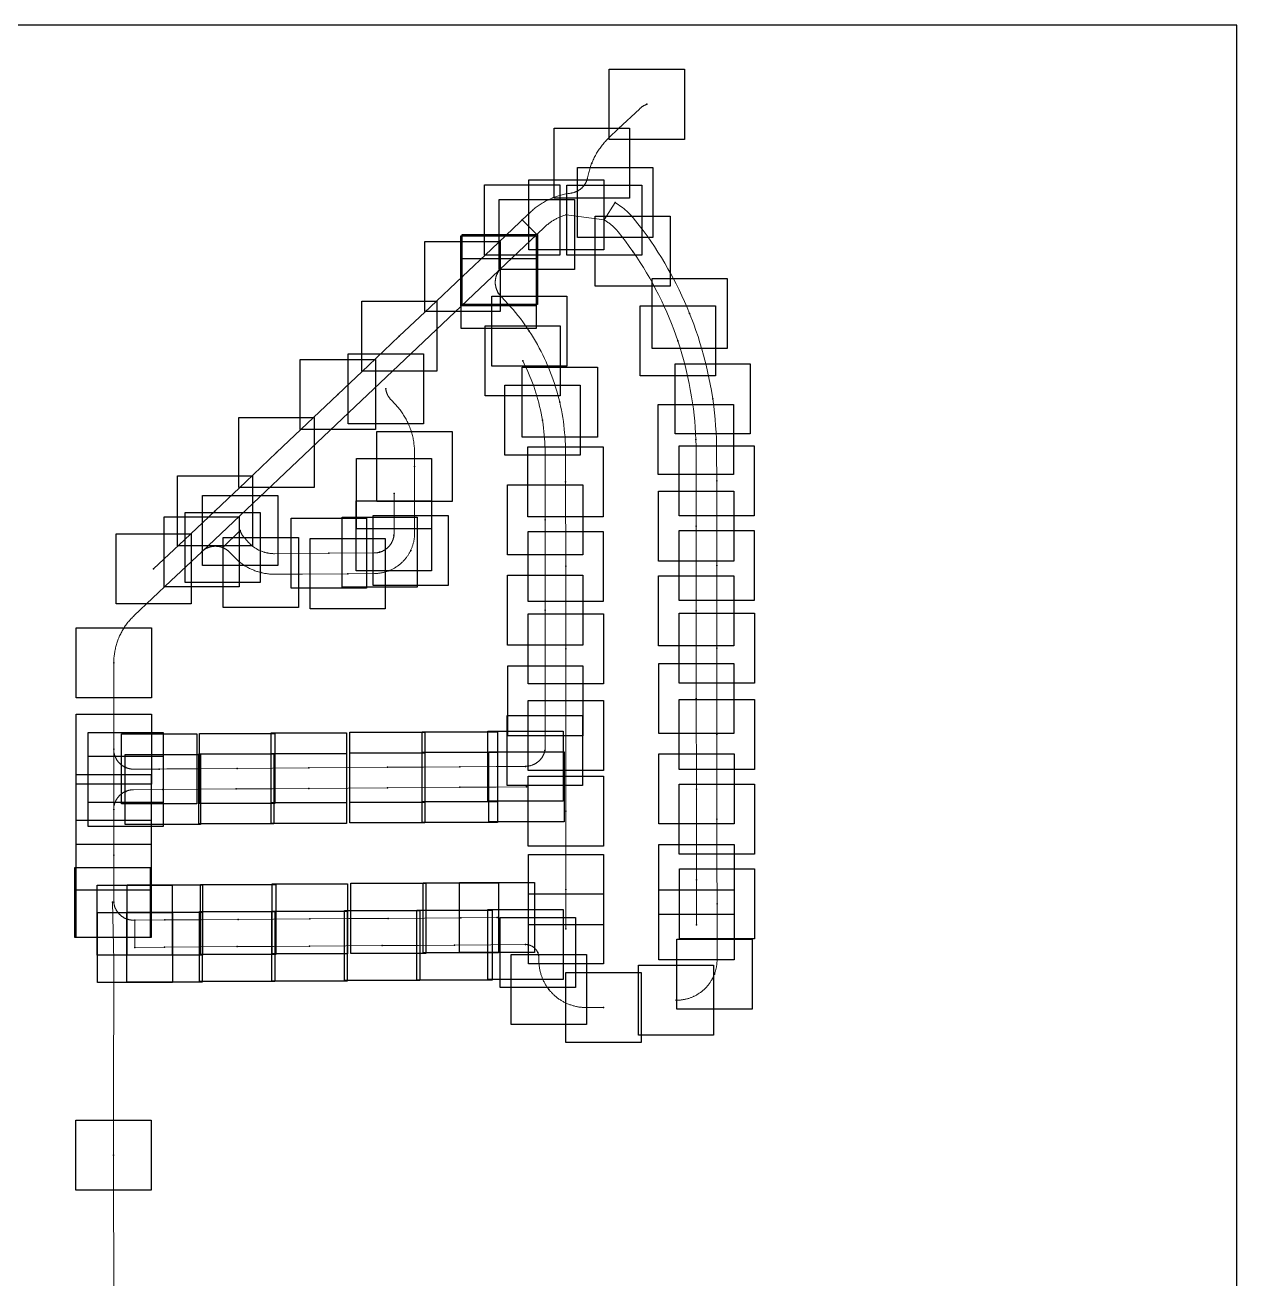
# Model space of a CAD drawing. Header units: millimetres. Extents: x 881174 to 1703730, y 372762 to 704197.
# Drawn here: x 885005 to 887011, y 671489 to 673564 of the extents above; entities that cross this region are included whole.
import ezdxf

# ---------------------------------------------------------------- set-up
doc = ezdxf.new("R2010")
doc.units = ezdxf.units.MM
for name, color, linetype, lineweight in [('2Block', 190, 'Continuous', 30), ('Capa1', 190, 'Continuous', 30), ('Exercise01', 190, 'Continuous', 30)]:
    doc.layers.add(name, color=color, linetype=linetype, lineweight=lineweight)
doc.layers.add('Polyline01', color=7, linetype='Continuous', lineweight=60, true_color=0xa451a4)

msp = doc.modelspace()

# ---------------------------------------------------------------- linework, layer by layer
at = {"layer": '2Block', "ltscale": 1.5}
for points in [[(885972.1, 673491.1), (886096.6, 673491.1), (886096.6, 673375.2), (885972.1, 673375.2)], [(885880.9, 673393.7), (886005.4, 673393.7), (886005.4, 673277.8), (885880.9, 673277.8)], [(885919.6, 673328.6), (886044.1, 673328.6), (886044.1, 673212.7), (885919.6, 673212.7)], [(885838.8, 673308.3), (885963.3, 673308.3), (885963.3, 673192.4), (885838.8, 673192.4)], [(885765.6, 673299.7), (885890.1, 673299.7), (885890.1, 673183.7), (885765.6, 673183.7)], [(885901.7, 673299.6), (886026.2, 673299.6), (886026.2, 673183.7), (885901.7, 673183.7)], [(885789.9, 673275.8), (885914.4, 673275.8), (885914.4, 673159.9), (885789.9, 673159.9)], [(885948.7, 673247.8), (886073.2, 673247.8), (886073.2, 673131.9), (885948.7, 673131.9)], [(885666.9, 673206), (885791.3, 673206), (885791.3, 673090), (885666.9, 673090)], [(885726.7, 673215.6), (885851.2, 673215.6), (885851.2, 673099.7), (885726.7, 673099.7)], [(885726.7, 673215.6), (885851.2, 673215.6), (885851.2, 673099.7), (885726.7, 673099.7)], [(885728.7, 673217.5), (885853.2, 673217.5), (885853.2, 673101.6), (885728.7, 673101.6)], [(885726.8, 673177.9), (885851.3, 673177.9), (885851.3, 673062), (885726.8, 673062)], [(886042.9, 673144.8), (886167.4, 673144.8), (886167.4, 673028.9), (886042.9, 673028.9)], [(885562.3, 673107.2), (885686.8, 673107.2), (885686.8, 672991.2), (885562.3, 672991.2)], [(885777.5, 673115.5), (885902, 673115.5), (885902, 672999.5), (885777.5, 672999.5)], [(886023.4, 673099.5), (886147.8, 673099.5), (886147.8, 672983.6), (886023.4, 672983.6)], [(885766.6, 673066.7), (885891.1, 673066.7), (885891.1, 672950.8), (885766.6, 672950.8)], [(885539.9, 673020.3), (885664.4, 673020.3), (885664.4, 672904.4), (885539.9, 672904.4)], [(885460.7, 673010.9), (885585.2, 673010.9), (885585.2, 672895), (885460.7, 672895)], [(885827.9, 672998), (885952.4, 672998), (885952.4, 672882.1), (885827.9, 672882.1)], [(886081, 673003.6), (886205.5, 673003.6), (886205.5, 672887.6), (886081, 672887.6)], [(885799.2, 672968.3), (885923.7, 672968.3), (885923.7, 672852.4), (885799.2, 672852.4)], [(886053.2, 672936.2), (886177.7, 672936.2), (886177.7, 672820.3), (886053.2, 672820.3)], [(885359, 672914.6), (885483.5, 672914.6), (885483.5, 672798.7), (885359, 672798.7)], [(885587.6, 672891.5), (885712.1, 672891.5), (885712.1, 672775.5), (885587.6, 672775.5)], [(885837.6, 672866.3), (885962.1, 672866.3), (885962.1, 672750.4), (885837.6, 672750.4)], [(886087.6, 672867.8), (886212.1, 672867.8), (886212.1, 672751.9), (886087.6, 672751.9)], [(885553.6, 672846.7), (885678.1, 672846.7), (885678.1, 672730.7), (885553.6, 672730.7)], [(885257.3, 672818.4), (885381.8, 672818.4), (885381.8, 672702.4), (885257.3, 672702.4)], [(885803.7, 672803.5), (885928.2, 672803.5), (885928.2, 672687.5), (885803.7, 672687.5)], [(886053.7, 672792.8), (886178.2, 672792.8), (886178.2, 672676.9), (886053.7, 672676.9)], [(885299, 672785.5), (885423.5, 672785.5), (885423.5, 672669.5), (885299, 672669.5)], [(885553.4, 672776.8), (885677.9, 672776.8), (885677.9, 672660.9), (885553.4, 672660.9)], [(885235.2, 672750.6), (885359.7, 672750.6), (885359.7, 672634.7), (885235.2, 672634.7)], [(885270, 672757.3), (885394.5, 672757.3), (885394.5, 672641.4), (885270, 672641.4)], [(885445.8, 672747.9), (885570.3, 672747.9), (885570.3, 672632), (885445.8, 672632)], [(885529.8, 672749.7), (885654.2, 672749.7), (885654.2, 672633.8), (885529.8, 672633.8)], [(885581.2, 672752.6), (885705.7, 672752.6), (885705.7, 672636.7), (885581.2, 672636.7)], [(885837.8, 672726.3), (885962.2, 672726.3), (885962.2, 672610.4), (885837.8, 672610.4)], [(886087.8, 672727.8), (886212.2, 672727.8), (886212.2, 672611.9), (886087.8, 672611.9)], [(885155.7, 672722.1), (885280.2, 672722.1), (885280.2, 672606.2), (885155.7, 672606.2)], [(885333, 672716.1), (885457.5, 672716.1), (885457.5, 672600.1), (885333, 672600.1)], [(885476.9, 672714.2), (885601.4, 672714.2), (885601.4, 672598.2), (885476.9, 672598.2)], [(885803.8, 672653.6), (885928.3, 672653.6), (885928.3, 672537.7), (885803.8, 672537.7)], [(886053.8, 672652.8), (886178.3, 672652.8), (886178.3, 672536.9), (886053.8, 672536.9)], [(885837.9, 672589.6), (885962.4, 672589.6), (885962.4, 672473.7), (885837.9, 672473.7)], [(886087.9, 672590.9), (886212.4, 672590.9), (886212.4, 672475), (886087.9, 672475)], [(885089.7, 672566.4), (885214.2, 672566.4), (885214.2, 672450.5), (885089.7, 672450.5)], [(885804, 672503.5), (885928.4, 672503.5), (885928.4, 672387.6), (885804, 672387.6)], [(886053.9, 672507.8), (886178.4, 672507.8), (886178.4, 672391.9), (886053.9, 672391.9)], [(885838, 672446.3), (885962.5, 672446.3), (885962.5, 672330.4), (885838, 672330.4)], [(886088, 672447.8), (886212.5, 672447.8), (886212.5, 672331.9), (886088, 672331.9)], [(885089.7, 672423.6), (885214.2, 672423.6), (885214.2, 672307.7), (885089.7, 672307.7)], [(885803.3, 672421.5), (885927.8, 672421.5), (885927.8, 672305.6), (885803.3, 672305.6)], [(885109.5, 672393.4), (885234, 672393.4), (885234, 672277.4), (885109.5, 672277.4)], [(885412.6, 672392.7), (885537.1, 672392.7), (885537.1, 672276.8), (885412.6, 672276.8)], [(885542.6, 672393.7), (885667.1, 672393.7), (885667.1, 672277.7), (885542.6, 672277.7)], [(885662.6, 672394.5), (885787.1, 672394.5), (885787.1, 672278.6), (885662.6, 672278.6)], [(885771.3, 672395.3), (885895.8, 672395.3), (885895.8, 672279.4), (885771.3, 672279.4)], [(885165, 672390.9), (885289.5, 672390.9), (885289.5, 672275), (885165, 672275)], [(885294.1, 672391.9), (885418.6, 672391.9), (885418.6, 672275.9), (885294.1, 672275.9)], [(885109.5, 672353.9), (885234, 672353.9), (885234, 672238), (885109.5, 672238)], [(885171, 672357), (885295.5, 672357), (885295.5, 672241), (885171, 672241)], [(885292.5, 672357.8), (885417, 672357.8), (885417, 672241.9), (885292.5, 672241.9)], [(885412.5, 672358.7), (885537, 672358.7), (885537, 672242.8), (885412.5, 672242.8)], [(885542.5, 672359.7), (885667, 672359.7), (885667, 672243.7), (885542.5, 672243.7)], [(885662.5, 672360.5), (885787, 672360.5), (885787, 672244.6), (885662.5, 672244.6)], [(885772.7, 672361.3), (885897.2, 672361.3), (885897.2, 672245.3), (885772.7, 672245.3)], [(886054.1, 672357.8), (886178.6, 672357.8), (886178.6, 672241.9), (886054.1, 672241.9)], [(885089.6, 672323.7), (885214.1, 672323.7), (885214.1, 672207.7), (885089.6, 672207.7)], [(885838.1, 672321.1), (885962.6, 672321.1), (885962.6, 672205.2), (885838.1, 672205.2)], [(886088.1, 672307.8), (886212.6, 672307.8), (886212.6, 672191.9), (886088.1, 672191.9)], [(885089.6, 672248.4), (885214.1, 672248.4), (885214.1, 672132.5), (885089.6, 672132.5)], [(886054.2, 672207.7), (886178.7, 672207.7), (886178.7, 672091.8), (886054.2, 672091.8)], [(885838.2, 672191.2), (885962.7, 672191.2), (885962.7, 672075.2), (885838.2, 672075.2)], [(885087.6, 672170.1), (885212.1, 672170.1), (885212.1, 672054.2), (885087.6, 672054.2)], [(885089.6, 672170.1), (885214.1, 672170.1), (885214.1, 672054.2), (885089.6, 672054.2)], [(886088.3, 672167.8), (886212.7, 672167.8), (886212.7, 672051.9), (886088.3, 672051.9)], [(885544.1, 672143.7), (885668.6, 672143.7), (885668.6, 672027.7), (885544.1, 672027.7)], [(885664.1, 672144.5), (885788.6, 672144.5), (885788.6, 672028.6), (885664.1, 672028.6)], [(885724.1, 672145), (885848.6, 672145), (885848.6, 672029), (885724.1, 672029)], [(885124.4, 672140.6), (885248.9, 672140.6), (885248.9, 672024.7), (885124.4, 672024.7)], [(885174.1, 672141), (885298.6, 672141), (885298.6, 672025), (885174.1, 672025)], [(885295.6, 672141.9), (885420.1, 672141.9), (885420.1, 672025.9), (885295.6, 672025.9)], [(885414.1, 672142.7), (885538.6, 672142.7), (885538.6, 672026.8), (885414.1, 672026.8)], [(885838.3, 672126.3), (885962.8, 672126.3), (885962.8, 672010.4), (885838.3, 672010.4)], [(886054.3, 672132.8), (886178.8, 672132.8), (886178.8, 672016.9), (886054.3, 672016.9)], [(885124.8, 672095.6), (885249.3, 672095.6), (885249.3, 671979.7), (885124.8, 671979.7)], [(885173.8, 672096), (885298.3, 672096), (885298.3, 671980), (885173.8, 671980)], [(885293.8, 672096.8), (885418.3, 672096.8), (885418.3, 671980.9), (885293.8, 671980.9)], [(885413.8, 672097.7), (885538.3, 672097.7), (885538.3, 671981.8), (885413.8, 671981.8)], [(885533.8, 672098.6), (885658.3, 672098.6), (885658.3, 671982.6), (885533.8, 671982.6)], [(885653.8, 672099.5), (885778.3, 672099.5), (885778.3, 671983.5), (885653.8, 671983.5)], [(885771.2, 672100.3), (885895.6, 672100.3), (885895.6, 671984.4), (885771.2, 671984.4)], [(885791.5, 672087.1), (885916, 672087.1), (885916, 671971.2), (885791.5, 671971.2)], [(886084, 672051.5), (886208.5, 672051.5), (886208.5, 671935.6), (886084, 671935.6)], [(885809.9, 672026), (885934.4, 672026), (885934.4, 671910), (885809.9, 671910)], [(886020.4, 672008.1), (886144.9, 672008.1), (886144.9, 671892.2), (886020.4, 671892.2)], [(885900.5, 671996.2), (886025, 671996.2), (886025, 671880.3), (885900.5, 671880.3)], [(885089.4, 671751.8), (885213.9, 671751.8), (885213.9, 671635.8), (885089.4, 671635.8)]]:
    msp.add_lwpolyline(points, close=True, dxfattribs=at)
at = {"layer": 'Capa1', "color": 1}
for p in [(886034.3, 673433.2), (885943.1, 673335.7), (885981.8, 673270.7), (885901, 673250.3), (885827.9, 673241.7), (885963.9, 673241.7), (885852.1, 673217.8), (886011, 673189.8), (885729.1, 673148), (885788.9, 673157.6), (885788.9, 673157.6), (885791, 673159.6), (885789, 673120), (886105.1, 673086.8), (885839.7, 673057.5), (885624.6, 673049.2), (886085.6, 673041.6), (885828.9, 673008.7), (885602.1, 672962.3), (885522.9, 672952.9), (885890.1, 672940), (886143.3, 672945.6), (885861.4, 672910.4), (886115.4, 672878.2), (885421.3, 672856.7), (885649.9, 672833.5), (885899.9, 672808.4), (886149.9, 672809.8), (885615.9, 672788.7), (885319.6, 672760.4), (885361.3, 672727.5), (885865.9, 672745.5), (886115.9, 672734.8), (885615.6, 672718.9), (885297.5, 672692.6), (885332.3, 672699.3), (885508, 672690), (885592, 672691.8), (885643.4, 672694.6), (885217.9, 672664.2), (885900, 672668.4), (886150, 672669.8), (885395.3, 672658.1), (885539.2, 672656.2), (885866.1, 672595.6), (886116.1, 672594.8), (885900.1, 672531.7), (886150.1, 672532.9), (885152, 672508.5), (885866.2, 672445.5), (886116.2, 672449.8), (885900.3, 672388.4), (886150.2, 672389.8), (885151.9, 672365.6), (885865.5, 672363.5), (885171.8, 672335.4), (885227.3, 672332.9), (885356.3, 672333.9), (885474.9, 672334.7), (885604.9, 672335.7), (885724.9, 672336.6), (885833.5, 672337.3), (885171.8, 672295.9), (885233.3, 672299), (885354.8, 672299.9), (885474.8, 672300.7), (885604.8, 672301.7), (885724.8, 672302.6), (885835, 672303.3), (886116.3, 672299.8), (885151.9, 672265.7), (885900.4, 672263.1), (886150.4, 672249.8), (885151.9, 672190.5), (886116.5, 672149.7), (885900.5, 672133.2), (885149.8, 672112.2), (885151.8, 672112.2), (886150.5, 672109.8), (885186.7, 672082.6), (885236.4, 672083), (885357.8, 672083.9), (885476.4, 672084.7), (885606.3, 672085.7), (885726.3, 672086.6), (885786.3, 672087), (885900.5, 672068.4), (886116.5, 672074.8), (885596.1, 672040.6), (885716.1, 672041.5), (885833.4, 672042.3), (885187, 672037.6), (885236.1, 672038), (885356.1, 672038.9), (885476.1, 672039.7), (885853.7, 672029.1), (886146.3, 671993.5), (885872.2, 671968), (885962.8, 671938.3), (886082.7, 671950.1), (885151.7, 671693.8)]:
    msp.add_point(p, dxfattribs=at)
at = {"layer": 'Exercise01', "ltscale": 1.5}
msp.add_lwpolyline([(881173.9, 665063.8), (887011, 665063.8), (887011, 673564.4), (881173.9, 673564.4)], close=True, dxfattribs=at)
at = {"layer": 'Polyline01', "lineweight": 0, "flags": 128}
for points in [[(885943.1, 673335.7), (885944.7, 673339.5), (885945.5, 673341.4), (885946.4, 673343.2), (885947.3, 673345), (885948.2, 673346.9), (885949.2, 673348.7), (885950.2, 673350.5), (885951.2, 673352.2), (885952.3, 673354), (885953.3, 673355.7), (885954.5, 673357.4), (885955.6, 673359.1), (885956.8, 673360.8), (885958, 673362.4), (885959.2, 673364.1), (885960.5, 673365.7), (885961.8, 673367.2), (885963.1, 673368.8), (885964.4, 673370.4), (885965.8, 673371.9), (885967.2, 673373.4), (885968.6, 673374.8), (885970, 673376.3), (885971.5, 673377.7), (885987.6, 673393), (886021.9, 673425.4), (886022.8, 673426.2), (886023.2, 673426.6), (886023.7, 673427), (886024.2, 673427.4), (886024.7, 673427.8), (886025.2, 673428.2), (886025.8, 673428.6), (886026.3, 673429), (886026.8, 673429.3), (886027.4, 673429.7), (886027.9, 673430), (886028.5, 673430.4), (886029, 673430.7), (886029.6, 673431), (886030.2, 673431.3), (886030.7, 673431.6), (886031.3, 673431.9), (886031.9, 673432.1), (886032.5, 673432.4), (886033.1, 673432.7), (886033.7, 673432.9), (886034.3, 673433.2)], [(885827.9, 673241.7), (885841.8, 673254.8), (885843.3, 673256.3), (885844.8, 673257.6), (885846.4, 673259), (885847.9, 673260.3), (885849.5, 673261.6), (885851.1, 673262.8), (885852.8, 673264), (885854.4, 673265.2), (885856.1, 673266.4), (885857.8, 673267.5), (885859.5, 673268.7), (885861.2, 673269.7), (885863, 673270.8), (885864.7, 673271.8), (885866.5, 673272.8), (885868.3, 673273.7), (885870.2, 673274.7), (885872, 673275.6), (885873.8, 673276.4), (885875.7, 673277.2), (885877.6, 673278), (885879.5, 673278.8), (885881.4, 673279.5), (885883.3, 673280.2), (885886.2, 673281.2), (885888.1, 673281.8), (885890.1, 673282.4), (885892.1, 673282.9), (885894, 673283.4), (885896, 673283.9), (885898, 673284.4), (885900, 673284.8), (885902, 673285.1), (885904, 673285.5), (885906.1, 673285.8), (885908.1, 673286), (885908.7, 673286.1), (885909.2, 673286.2), (885909.8, 673286.3), (885910.4, 673286.4), (885910.9, 673286.5), (885911.5, 673286.6), (885912, 673286.8), (885912.6, 673286.9), (885913.2, 673287.1), (885913.7, 673287.2), (885914.3, 673287.4), (885914.8, 673287.6), (885915.3, 673287.8), (885915.9, 673288), (885916.4, 673288.2), (885917, 673288.4), (885917.5, 673288.6), (885918, 673288.9), (885918.5, 673289.1), (885919, 673289.4), (885919.6, 673289.6), (885920.1, 673289.9), (885920.6, 673290.2), (885921.1, 673290.5), (885921.5, 673290.8), (885922, 673291.1), (885922.5, 673291.4), (885923, 673291.7), (885923.5, 673292.1), (885923.9, 673292.4), (885924.4, 673292.8), (885924.8, 673293.1), (885925.3, 673293.5), (885925.7, 673293.9), (885926.1, 673294.2), (885926.6, 673294.6), (885927, 673295), (885927.4, 673295.4), (885927.8, 673295.8), (885928.2, 673296.3), (885928.6, 673296.7), (885929, 673297.1), (885929.4, 673297.6), (885929.7, 673298), (885930.1, 673298.4), (885930.4, 673298.9), (885930.8, 673299.4), (885931.1, 673299.8), (885931.4, 673300.3), (885931.7, 673300.8), (885932.1, 673301.3), (885932.4, 673301.8), (885932.7, 673302.3), (885932.9, 673302.8), (885933.2, 673303.3), (885933.5, 673303.8), (885933.7, 673304.3), (885934, 673304.8), (885934.2, 673305.3), (885934.5, 673305.9), (885934.7, 673306.4), (885934.9, 673306.9), (885935.1, 673307.5), (885935.3, 673308), (885935.5, 673308.6), (885935.6, 673309.1), (885935.8, 673309.7), (885936, 673310.2), (885936.1, 673310.8), (885936.3, 673311.6), (885937.7, 673318.1), (885938.2, 673320.2), (885938.7, 673322.2), (885939.3, 673324.2), (885939.8, 673326.1), (885940.4, 673328.1), (885941.1, 673330), (885941.7, 673331.9), (885942.4, 673333.9), (885943.1, 673335.7)], [(885981.8, 673270.7), (885994.5, 673261.9), (885996.1, 673260.6), (885997.7, 673259.3), (885999.2, 673258), (886000.7, 673256.6), (886002.2, 673255.2), (886003.7, 673253.8), (886005.2, 673252.4), (886006.6, 673250.9), (886008, 673249.5), (886009.4, 673248), (886010.8, 673246.3), (886012, 673244.9), (886013.3, 673243.3), (886021.7, 673232.6), (886028.2, 673224.1), (886034.6, 673215.4), (886040.8, 673206.5), (886046.8, 673197.6), (886052.7, 673188.6), (886058.4, 673179.5), (886063.9, 673170.3), (886069.3, 673160.9), (886074.6, 673151.5), (886082.9, 673135.8), (886087.7, 673126.2), (886092.3, 673116.4), (886096.7, 673106.6), (886101, 673096.8), (886105.1, 673086.8)], [(885852.1, 673217.8), (885865.2, 673230.2), (885866.8, 673231.7), (885867.9, 673232.7), (885869, 673233.6), (885870.2, 673234.5), (885871.3, 673235.4), (885872.4, 673236.3), (885873.6, 673237.2), (885874.8, 673238), (885876, 673238.8), (885877.2, 673239.6), (885878.4, 673240.4), (885879.7, 673241.1), (885880.9, 673241.9), (885882.2, 673242.6), (885883.5, 673243.3), (885884.7, 673243.9), (885886, 673244.6), (885887.3, 673245.2), (885888.7, 673245.8), (885890, 673246.4), (885891.3, 673246.9), (885892.7, 673247.5), (885894, 673248), (885895.4, 673248.4), (885896.8, 673248.9), (885901, 673250.3)], [(885827.9, 673241.7), (885824.8, 673238.8), (885777.1, 673193.6), (885729.1, 673148)], [(885963.9, 673241.7), (885965.2, 673240.9), (885966.4, 673240.2), (885967.6, 673239.4), (885968.8, 673238.6), (885970, 673237.8), (885971.2, 673236.9), (885972.3, 673236), (885973.5, 673235.2), (885974.6, 673234.3), (885975.7, 673233.3), (885976.8, 673232.4), (885977.9, 673231.4), (885979, 673230.4), (885980, 673229.4), (885981.1, 673228.4), (885982.1, 673227.4), (885983.1, 673226.3), (885984.1, 673225.3), (885985, 673224.2), (885985.9, 673223.1), (885986.9, 673221.9), (885999, 673206.4), (886005.1, 673198.1), (886011, 673189.8)], [(885852.1, 673217.8), (885791, 673159.6)], [(886011, 673189.8), (886017.7, 673179.9), (886023.3, 673171.4), (886028.8, 673162.8), (886034, 673154.1), (886039.1, 673145.3), (886044.1, 673136.4), (886048.9, 673127.4), (886053.6, 673118.4), (886058.9, 673107.5), (886063.2, 673098.3), (886067.3, 673089), (886071.3, 673079.7), (886075.1, 673070.2), (886078.8, 673060.7), (886082.3, 673051.2), (886085.6, 673041.6)], [(885729.1, 673148), (885675.4, 673097.3), (885624.6, 673049.2)], [(885791, 673159.6), (885790.6, 673159.1), (885790.2, 673158.7), (885789.9, 673158.2), (885789.6, 673157.7), (885789.2, 673157.3), (885788.9, 673156.8), (885788.6, 673156.3), (885788.3, 673155.8), (885788, 673155.3), (885787.7, 673154.8), (885787.4, 673154.3), (885787.1, 673153.8), (885786.9, 673153.3), (885786.6, 673152.8), (885786.4, 673152.3), (885786.1, 673151.7), (885785.9, 673151.2), (885785.7, 673150.7), (885785.5, 673150.1), (885785.3, 673149.6), (885785.1, 673149.1), (885784.9, 673148.5), (885784.8, 673147.9), (885784.6, 673147.4), (885784.5, 673146.8), (885784.3, 673146.3), (885784.2, 673145.7), (885784.1, 673145.2), (885784, 673144.6), (885783.9, 673144), (885783.8, 673143.5), (885783.7, 673142.9), (885783.6, 673142.3), (885783.6, 673141.7), (885783.5, 673141.2), (885783.5, 673140.6), (885783.4, 673140), (885783.4, 673139.4), (885783.4, 673138.9), (885783.4, 673138.3), (885783.4, 673137.7), (885783.4, 673137.1), (885783.5, 673136.6), (885783.5, 673136), (885783.5, 673135.4), (885783.6, 673134.8), (885783.7, 673134.3), (885783.8, 673133.7), (885783.8, 673133.1), (885783.9, 673132.6), (885784.1, 673132), (885784.2, 673131.4), (885784.3, 673130.9), (885784.4, 673130.3), (885784.6, 673129.8), (885784.7, 673129.2), (885784.9, 673128.7), (885785.1, 673128.1), (885785.3, 673127.6), (885785.5, 673127), (885785.7, 673126.5), (885785.9, 673125.9), (885786.1, 673125.4), (885786.4, 673124.9), (885786.6, 673124.4), (885786.9, 673123.8), (885787.1, 673123.3), (885787.4, 673122.8), (885787.7, 673122.3), (885787.9, 673121.8), (885788.2, 673121.3), (885788.5, 673120.8), (885788.9, 673120.4), (885789, 673120)], [(885789, 673120), (885799.3, 673108.6), (885804.5, 673103), (885808.7, 673098.2), (885812.9, 673093.4), (885817, 673088.5), (885821, 673083.5), (885825, 673078.4), (885828.8, 673073.3), (885832.5, 673068.1), (885836.2, 673062.8), (885839.7, 673057.5)], [(886105.1, 673086.8), (886112, 673069), (886115.6, 673058.9), (886119.1, 673048.7), (886122.3, 673038.4), (886125.4, 673028.1), (886128.3, 673017.7), (886132.5, 673001.4), (886134.9, 672991), (886137.2, 672980.4), (886139.3, 672969.9), (886141.2, 672959.3), (886143.3, 672945.6)], [(885839.7, 673057.5), (885843.3, 673051.9), (885846.7, 673046.5), (885849.9, 673041), (885853.1, 673035.4), (885856.2, 673029.8), (885859.2, 673024.1), (885862.1, 673018.4), (885864.8, 673012.7), (885867.5, 673006.8), (885870.1, 673001), (885872.6, 672994.9), (885875, 672988.9), (885877.3, 672983), (885879.4, 672976.9), (885881.5, 672970.9), (885883.4, 672964.8), (885885.3, 672958.6), (885887, 672952.5), (885888.6, 672946.3), (885890.1, 672940)], [(885624.6, 673049.2), (885573.7, 673001.1), (885522.9, 672952.9)], [(886085.6, 673041.6), (886089.3, 673030.1), (886092.3, 673020.3), (886095, 673010.6), (886097.6, 673000.7), (886100.1, 672990.8), (886102.3, 672980.9), (886104.4, 672971), (886106.3, 672961), (886108.4, 672949.1), (886109.9, 672939), (886111.3, 672928.9), (886112.5, 672918.8), (886113.5, 672908.7), (886114.3, 672898.6), (886114.9, 672888.4), (886115.4, 672878.2)], [(885861.4, 672910.4), (885860.4, 672916.1), (885859.3, 672921.8), (885858.1, 672927.5), (885856.8, 672933.2), (885855.4, 672938.8), (885854, 672944.4), (885852.4, 672950), (885850.7, 672955.6), (885848.9, 672961.1), (885847, 672966.6), (885845, 672972.1), (885843, 672977.5), (885840.8, 672982.9), (885838.6, 672988.2), (885836.2, 672993.6), (885833.7, 672998.9), (885828.9, 673008.7)], [(885649.9, 672833.5), (885649.8, 672856.3), (885649.8, 672858.4), (885649.8, 672860.4), (885649.7, 672862.5), (885649.5, 672864.5), (885649.4, 672866.5), (885649.2, 672868.6), (885648.9, 672870.6), (885648.7, 672872.6), (885648.4, 672874.7), (885648, 672876.7), (885647.7, 672878.7), (885647.3, 672880.7), (885646.8, 672882.7), (885646.3, 672884.7), (885645.8, 672886.6), (885645.3, 672888.6), (885644.7, 672890.6), (885644.1, 672892.5), (885643.4, 672894.4), (885642.7, 672896.4), (885641.8, 672898.9), (885641, 672900.8), (885640.2, 672902.7), (885639.4, 672904.6), (885638.5, 672906.4), (885637.6, 672908.2), (885636.7, 672910.1), (885635.8, 672911.9), (885634.8, 672913.7), (885633.8, 672915.4), (885632.7, 672917.2), (885631.6, 672918.9), (885630.5, 672920.6), (885629.4, 672922.3), (885628.2, 672924), (885627, 672925.7), (885625.8, 672927.3), (885624.5, 672928.9), (885623.3, 672930.5), (885622, 672932.1), (885620.6, 672933.6), (885619.3, 672935.1), (885617.8, 672936.7), (885610.9, 672944), (885610.1, 672944.8), (885609.7, 672945.3), (885609.4, 672945.7), (885609, 672946.1), (885608.7, 672946.6), (885608.3, 672947.1), (885608, 672947.5), (885607.6, 672948), (885607.3, 672948.5), (885607, 672949), (885606.7, 672949.4), (885606.4, 672949.9), (885606.1, 672950.4), (885605.8, 672950.9), (885605.6, 672951.5), (885605.3, 672952), (885605.1, 672952.5), (885604.8, 672953), (885604.6, 672953.5), (885604.4, 672954.1), (885604.1, 672954.6), (885603.9, 672955.1), (885603.7, 672955.7), (885603.6, 672956.2), (885603.4, 672956.8), (885603.2, 672957.3), (885603.1, 672957.9), (885602.9, 672958.4), (885602.8, 672959), (885602.6, 672959.6), (885602.5, 672960.1), (885602.4, 672960.7), (885602.3, 672961.2), (885602.2, 672961.8), (885602.1, 672962.3)], [(885522.9, 672952.9), (885472.1, 672904.8), (885421.3, 672856.7)], [(885890.1, 672940), (885891.6, 672933.6), (885892.9, 672927.3), (885894.1, 672921), (885895.1, 672914.7), (885896.1, 672908.4), (885897, 672902.1), (885897.7, 672895.7), (885898.3, 672889.3), (885898.9, 672882.9), (885899.3, 672876.5), (885899.6, 672869.4), (885899.8, 672863), (885899.8, 672856.5), (885899.9, 672808.4)], [(886143.3, 672945.6), (886145, 672933.2), (886146.3, 672922.5), (886147.3, 672911.8), (886148.2, 672901), (886148.9, 672890.3), (886149.4, 672879.5), (886149.7, 672867.6), (886149.8, 672856.8), (886149.9, 672809.8)], [(885865.9, 672745.5), (885865.9, 672820.5), (885865.8, 672856.6), (885865.8, 672862.4), (885865.6, 672868.2), (885865.4, 672874), (885865, 672879.8), (885864.5, 672885.6), (885864, 672891.4), (885863.3, 672897.1), (885862.5, 672902.9), (885861.4, 672910.4)], [(886115.4, 672878.2), (886115.7, 672866.9), (886115.8, 672856.8), (886115.9, 672804.8), (886115.9, 672734.8)], [(885421.3, 672856.7), (885370.4, 672808.5), (885319.6, 672760.4)], [(885643.4, 672694.6), (885643.9, 672695.8), (885644.4, 672696.8), (885644.9, 672697.9), (885645.3, 672699), (885645.7, 672700.1), (885646.1, 672701.2), (885646.5, 672702.3), (885646.9, 672703.4), (885647.2, 672704.5), (885647.5, 672705.6), (885647.8, 672706.8), (885648.1, 672707.9), (885648.4, 672709), (885648.6, 672710.2), (885648.8, 672711.3), (885649, 672712.5), (885649.2, 672713.6), (885649.4, 672714.8), (885649.5, 672716), (885649.6, 672717.1), (885649.7, 672718.3), (885649.8, 672719.5), (885649.9, 672720.6), (885649.9, 672721.8), (885650, 672723.6), (885649.9, 672758.5), (885649.9, 672833.5)], [(885899.9, 672808.4), (885900, 672668.4)], [(886149.9, 672809.8), (886149.9, 672739.8), (886150, 672669.8)], [(885615.6, 672718.9), (885615.7, 672719.7), (885615.8, 672720.3), (885615.8, 672720.9), (885615.9, 672721.4), (885615.9, 672722), (885615.9, 672722.6), (885616, 672723.5), (885615.9, 672788.7)], [(885319.6, 672760.4), (885268.8, 672712.3), (885217.9, 672664.2)], [(885361.3, 672727.5), (885361.4, 672727), (885361.6, 672726.4), (885361.8, 672725.9), (885362, 672725.3), (885362.2, 672724.8), (885362.5, 672724.3), (885362.7, 672723.7), (885362.9, 672723.2), (885363.2, 672722.7), (885363.5, 672722.2), (885363.7, 672721.7), (885364, 672721.2), (885364.3, 672720.7), (885364.6, 672720.2), (885364.9, 672719.7), (885365.2, 672719.2), (885365.5, 672718.7), (885365.9, 672718.3), (885366.2, 672717.8), (885366.5, 672717.3), (885366.9, 672716.9), (885367.3, 672716.4), (885367.6, 672716), (885368, 672715.5), (885368.7, 672714.8), (885375.7, 672707.4), (885376.4, 672706.7), (885377.1, 672706), (885377.8, 672705.3), (885378.5, 672704.6), (885379.3, 672703.9), (885380.1, 672703.3), (885380.8, 672702.6), (885381.6, 672702), (885382.4, 672701.3), (885383.2, 672700.7), (885384, 672700.1), (885384.9, 672699.6), (885385.7, 672699), (885386.6, 672698.4), (885387.4, 672697.9), (885388.3, 672697.4), (885389.2, 672696.9), (885390, 672696.4), (885390.9, 672695.9), (885391.8, 672695.4), (885392.8, 672695), (885393.7, 672694.6), (885394.6, 672694.2), (885395.5, 672693.8), (885396.5, 672693.4), (885397.4, 672693), (885398.4, 672692.7), (885399.3, 672692.3), (885400.3, 672692), (885401.3, 672691.7), (885402.2, 672691.4), (885403.2, 672691.2), (885404.2, 672690.9), (885405.2, 672690.7), (885406.2, 672690.5), (885407.1, 672690.3), (885408.1, 672690.1), (885409.1, 672690), (885410.1, 672689.8), (885411.2, 672689.7), (885412.2, 672689.6), (885413.2, 672689.5), (885414.2, 672689.4), (885415.2, 672689.4), (885416.2, 672689.3), (885418.1, 672689.3), (885508, 672690)], [(885866.1, 672595.6), (885866, 672670.5), (885865.9, 672745.5)], [(886115.9, 672734.8), (886116, 672664.8), (886116.1, 672594.8)], [(885592, 672691.8), (885592.3, 672691.9), (885592.8, 672692), (885593.4, 672692.2), (885593.9, 672692.4), (885594.5, 672692.6), (885595, 672692.8), (885595.5, 672693), (885596.1, 672693.2), (885596.6, 672693.5), (885597.1, 672693.7), (885597.6, 672694), (885598.1, 672694.2), (885598.7, 672694.5), (885599.2, 672694.8), (885599.7, 672695), (885600.2, 672695.4), (885600.6, 672695.7), (885601.1, 672696), (885601.6, 672696.3), (885602.1, 672696.6), (885602.5, 672697), (885603, 672697.3), (885603.5, 672697.7), (885603.9, 672698), (885604.3, 672698.4), (885604.8, 672698.8), (885605.2, 672699.2), (885605.6, 672699.5), (885606, 672699.9), (885606.4, 672700.3), (885606.9, 672700.8), (885607.3, 672701.2), (885607.6, 672701.6), (885608, 672702), (885608.4, 672702.5), (885608.7, 672702.9), (885609.1, 672703.4), (885609.5, 672703.8), (885609.8, 672704.3), (885610.1, 672704.8), (885610.4, 672705.3), (885610.8, 672705.7), (885611.1, 672706.2), (885611.4, 672706.7), (885611.6, 672707.2), (885611.9, 672707.7), (885612.2, 672708.2), (885612.5, 672708.7), (885612.7, 672709.3), (885613, 672709.8), (885613.2, 672710.3), (885613.4, 672710.8), (885613.6, 672711.4), (885613.8, 672711.9), (885614, 672712.5), (885614.2, 672713), (885614.4, 672713.5), (885614.6, 672714.1), (885614.7, 672714.6), (885614.9, 672715.2), (885615, 672715.8), (885615.2, 672716.3), (885615.3, 672716.9), (885615.4, 672717.5), (885615.5, 672718), (885615.6, 672718.6), (885615.6, 672718.9)], [(885152, 672508.5), (885152, 672509.5), (885152, 672510.7), (885152.1, 672513.2), (885152.2, 672515.1), (885152.3, 672517), (885152.5, 672518.9), (885152.7, 672520.8), (885152.9, 672522.6), (885153.2, 672524.5), (885153.5, 672526.3), (885153.8, 672528.2), (885154.2, 672530.1), (885154.6, 672531.9), (885155, 672533.7), (885155.4, 672535.6), (885155.9, 672537.4), (885156.5, 672539.2), (885157, 672541), (885157.6, 672542.8), (885158.2, 672544.6), (885158.9, 672546.3), (885159.5, 672548.1), (885160.2, 672549.8), (885161, 672551.6), (885161.7, 672553.3), (885162.5, 672555), (885163.4, 672556.7), (885164.2, 672558.4), (885165.1, 672560), (885166, 672561.7), (885167, 672563.3), (885167.9, 672564.9), (885169, 672566.5), (885170, 672568.1), (885171, 672569.7), (885172.1, 672571.2), (885173.2, 672572.7), (885174.4, 672574.2), (885175.5, 672575.7), (885176.7, 672577.2), (885177.9, 672578.6), (885179.2, 672580.1), (885180.4, 672581.5), (885181.7, 672582.8), (885183, 672584.2), (885184.4, 672585.5), (885185.7, 672586.8), (885246.6, 672644.5), (885297.5, 672692.6)], [(885297.5, 672692.6), (885297.9, 672693), (885298.3, 672693.4), (885298.7, 672693.8), (885299.2, 672694.1), (885299.6, 672694.5), (885300.1, 672694.9), (885300.5, 672695.2), (885301, 672695.5), (885301.5, 672695.9), (885301.9, 672696.2), (885302.4, 672696.5), (885302.9, 672696.8), (885303.4, 672697.1), (885303.9, 672697.4), (885304.4, 672697.7), (885304.9, 672697.9), (885305.4, 672698.2), (885306, 672698.4), (885306.5, 672698.7), (885307, 672698.9), (885307.5, 672699.1), (885308.1, 672699.4), (885308.6, 672699.6), (885309.1, 672699.8), (885309.7, 672700), (885310.2, 672700.1), (885310.8, 672700.3), (885311.3, 672700.5), (885311.9, 672700.6), (885312.5, 672700.7), (885313, 672700.9), (885313.6, 672701), (885314.1, 672701.1), (885314.7, 672701.2), (885315.3, 672701.3), (885315.9, 672701.4), (885316.4, 672701.4), (885317, 672701.5), (885317.6, 672701.5), (885318.2, 672701.6), (885318.7, 672701.6), (885319.3, 672701.6), (885319.9, 672701.6), (885320.5, 672701.6), (885321, 672701.6), (885321.6, 672701.6), (885322.2, 672701.6), (885322.7, 672701.5), (885323.3, 672701.5), (885323.9, 672701.4), (885324.5, 672701.4), (885325, 672701.3), (885325.6, 672701.2), (885326.2, 672701.1), (885326.7, 672701), (885327.3, 672700.9), (885327.9, 672700.7), (885328.4, 672700.6), (885329, 672700.4), (885329.5, 672700.3), (885330.1, 672700.1), (885330.6, 672699.9), (885331.2, 672699.7), (885331.7, 672699.5), (885332.3, 672699.3)], [(885332.3, 672699.3), (885332.8, 672699.1), (885333.3, 672698.9), (885333.8, 672698.7), (885334.4, 672698.4), (885334.9, 672698.2), (885335.4, 672697.9), (885335.9, 672697.6), (885336.4, 672697.3), (885336.9, 672697.1), (885337.4, 672696.8), (885337.9, 672696.5), (885338.4, 672696.1), (885338.9, 672695.8), (885339.3, 672695.5), (885339.8, 672695.2), (885340.2, 672694.8), (885340.7, 672694.4), (885341.1, 672694.1), (885341.6, 672693.7), (885342, 672693.3), (885342.4, 672693), (885342.9, 672692.6), (885343.3, 672692.2), (885343.7, 672691.7), (885344.1, 672691.4), (885351, 672684.1), (885352.1, 672682.9), (885353.2, 672681.8), (885354.4, 672680.7), (885355.6, 672679.6), (885356.7, 672678.5), (885358, 672677.4), (885359.2, 672676.4), (885360.4, 672675.4), (885361.7, 672674.4), (885363, 672673.4), (885364.3, 672672.5), (885365.6, 672671.6), (885366.9, 672670.7), (885368.3, 672669.8), (885369.6, 672668.9), (885371, 672668.1), (885372.4, 672667.3), (885373.8, 672666.5), (885375.2, 672665.8), (885376.6, 672665), (885378.1, 672664.3), (885379.5, 672663.6), (885381, 672663), (885382.5, 672662.4), (885384, 672661.8), (885385.5, 672661.2), (885387, 672660.6), (885388.5, 672660.1), (885390, 672659.6), (885391.6, 672659.1), (885393.1, 672658.7), (885395.3, 672658.1)], [(885508, 672690), (885583.2, 672690.5), (885583.8, 672690.5), (885584.3, 672690.5), (885584.9, 672690.6), (885585.5, 672690.6), (885586.1, 672690.7), (885586.6, 672690.7), (885587.2, 672690.8), (885587.8, 672690.9), (885588.4, 672691), (885588.9, 672691.1), (885589.5, 672691.2), (885590, 672691.3), (885590.6, 672691.4), (885591.2, 672691.5), (885592, 672691.8)], [(885539.2, 672656.2), (885583.4, 672656.5), (885584.6, 672656.5), (885585.8, 672656.6), (885586.9, 672656.6), (885588.1, 672656.7), (885589.3, 672656.8), (885590.4, 672656.9), (885591.6, 672657.1), (885592.8, 672657.2), (885593.9, 672657.4), (885595.1, 672657.6), (885596.2, 672657.8), (885597.4, 672658.1), (885598.5, 672658.3), (885599.6, 672658.6), (885600.8, 672658.9), (885601.9, 672659.2), (885603, 672659.6), (885604.1, 672659.9), (885605.9, 672660.5), (885606.9, 672661), (885608, 672661.4), (885609.1, 672661.8), (885610.2, 672662.3), (885611.2, 672662.8), (885612.3, 672663.3), (885613.3, 672663.8), (885614.4, 672664.3), (885615.4, 672664.9), (885616.4, 672665.5), (885617.4, 672666.1), (885618.4, 672666.7), (885619.4, 672667.3), (885620.4, 672667.9), (885621.4, 672668.6), (885622.3, 672669.3), (885623.2, 672670), (885624.2, 672670.7), (885625.1, 672671.4), (885626, 672672.2), (885626.9, 672672.9), (885627.8, 672673.7), (885628.6, 672674.5), (885629.5, 672675.3), (885630.3, 672676.1), (885631.1, 672676.9), (885631.9, 672677.8), (885632.7, 672678.7), (885633.5, 672679.5), (885634.3, 672680.4), (885635, 672681.3), (885635.7, 672682.2), (885636.4, 672683.2), (885637.1, 672684.1), (885637.8, 672685.1), (885638.5, 672686), (885639.1, 672687), (885639.8, 672688), (885640.4, 672689), (885641, 672690), (885641.5, 672691), (885642.1, 672692), (885642.6, 672693), (885643.4, 672694.6)], [(885900, 672668.4), (885900.1, 672598.4), (885900.1, 672531.7)], [(886150, 672669.8), (886150.1, 672532.9)], [(885395.3, 672658.1), (885396.8, 672657.7), (885398.4, 672657.4), (885399.9, 672657.1), (885401.5, 672656.8), (885403.1, 672656.5), (885404.7, 672656.3), (885406.3, 672656), (885407.9, 672655.8), (885409.5, 672655.7), (885411.1, 672655.6), (885412.7, 672655.5), (885414.3, 672655.4), (885415.9, 672655.3), (885418.5, 672655.3), (885464.2, 672655.6), (885539.2, 672656.2)], [(885866.2, 672445.5), (885866.1, 672520.5), (885866.1, 672595.6)], [(886116.1, 672594.8), (886116.1, 672524.8), (886116.2, 672449.8)], [(885900.1, 672531.7), (885900.2, 672458.4), (885900.2, 672445.6), (885900.3, 672388.4)], [(886150.1, 672532.9), (886150.2, 672389.8)], [(885151.9, 672365.6), (885151.9, 672440.5), (885152, 672487.7), (885152, 672508.5)], [(885865.5, 672363.5), (885865.8, 672364.9), (885865.9, 672365.4), (885866, 672366), (885866, 672366.6), (885866.1, 672367.1), (885866.2, 672367.7), (885866.2, 672368.3), (885866.2, 672368.8), (885866.3, 672369.5), (885866.3, 672370.3), (885866.2, 672445.5)], [(886116.2, 672449.8), (886116.3, 672299.8)], [(885900.3, 672388.4), (885900.3, 672328.4), (885900.4, 672263.1)], [(886150.2, 672389.8), (886150.3, 672319.8), (886150.4, 672249.8)], [(885151.9, 672365.6), (885151.9, 672365.1), (885151.9, 672364.5), (885152, 672363.9), (885152, 672363.3), (885152, 672362.8), (885152.1, 672362.2), (885152.2, 672361.6), (885152.2, 672361.1), (885152.3, 672360.5), (885152.4, 672359.9), (885152.5, 672359.4), (885152.6, 672358.8), (885152.8, 672358.2), (885152.9, 672357.7), (885153, 672357.1), (885153.2, 672356.6), (885153.4, 672356), (885153.5, 672355.5), (885153.7, 672354.9), (885153.9, 672354.4), (885154.1, 672353.8), (885154.3, 672353.3), (885154.5, 672352.8), (885154.8, 672352.2), (885155, 672351.7), (885155.3, 672351.2), (885155.5, 672350.7), (885155.8, 672350.2), (885156.1, 672349.7), (885156.3, 672349.2), (885156.6, 672348.7), (885156.9, 672348.2), (885157.2, 672347.7), (885157.6, 672347.2), (885157.9, 672346.7), (885158.2, 672346.3), (885158.6, 672345.8), (885158.9, 672345.3), (885159.3, 672344.9), (885159.6, 672344.4), (885160, 672344), (885160.4, 672343.6), (885160.8, 672343.1), (885161.2, 672342.7), (885161.6, 672342.3), (885162, 672341.9), (885162.4, 672341.5), (885162.8, 672341.1), (885163.3, 672340.7), (885163.7, 672340.4), (885164.1, 672340), (885164.6, 672339.6), (885165, 672339.3), (885165.5, 672339), (885166, 672338.6), (885166.5, 672338.3), (885166.9, 672338), (885167.4, 672337.7), (885167.9, 672337.4), (885168.4, 672337.1), (885168.9, 672336.8), (885169.4, 672336.5), (885169.9, 672336.2), (885170.4, 672336), (885171, 672335.7), (885171.5, 672335.5), (885171.8, 672335.4)], [(885833.5, 672337.3), (885834.1, 672337.4), (885834.7, 672337.4), (885835.2, 672337.4), (885835.8, 672337.4), (885836.4, 672337.5), (885837, 672337.5), (885837.5, 672337.6), (885838.1, 672337.7), (885838.7, 672337.8), (885839.2, 672337.9), (885839.8, 672338), (885840.4, 672338.1), (885840.9, 672338.2), (885841.5, 672338.4), (885842, 672338.5), (885842.6, 672338.7), (885843.1, 672338.9), (885843.7, 672339), (885844.2, 672339.2), (885844.8, 672339.4), (885845.3, 672339.6), (885845.8, 672339.8), (885846.4, 672340.1), (885846.9, 672340.3), (885847.4, 672340.5), (885847.9, 672340.8), (885848.5, 672341), (885849, 672341.3), (885849.5, 672341.6), (885850, 672341.9), (885850.5, 672342.2), (885851, 672342.5), (885851.4, 672342.8), (885851.9, 672343.1), (885852.4, 672343.4), (885852.9, 672343.8), (885853.3, 672344.1), (885853.8, 672344.5), (885854.2, 672344.9), (885854.7, 672345.2), (885855.1, 672345.6), (885855.5, 672346), (885855.9, 672346.4), (885856.4, 672346.8), (885856.8, 672347.2), (885857.2, 672347.6), (885857.6, 672348), (885857.9, 672348.4), (885858.3, 672348.9), (885858.7, 672349.3), (885859.1, 672349.8), (885859.4, 672350.2), (885859.8, 672350.7), (885860.1, 672351.1), (885860.4, 672351.6), (885860.8, 672352.1), (885861.1, 672352.6), (885861.4, 672353.1), (885861.7, 672353.5), (885862, 672354), (885862.2, 672354.6), (885862.5, 672355.1), (885862.8, 672355.6), (885863, 672356.1), (885863.3, 672356.6), (885863.5, 672357.1), (885863.7, 672357.7), (885864, 672358.2), (885864.2, 672358.7), (885864.4, 672359.3), (885864.5, 672359.8), (885864.7, 672360.4), (885864.9, 672360.9), (885865.1, 672361.5), (885865.2, 672362), (885865.3, 672362.6), (885865.5, 672363.2), (885865.5, 672363.5)], [(885171.8, 672335.4), (885172.6, 672335), (885173.1, 672334.8), (885173.6, 672334.6), (885174.2, 672334.4), (885174.7, 672334.3), (885175.3, 672334.1), (885175.8, 672333.9), (885176.4, 672333.8), (885176.9, 672333.6), (885177.5, 672333.5), (885178, 672333.4), (885178.6, 672333.3), (885179.2, 672333.1), (885179.7, 672333.1), (885180.3, 672333), (885180.9, 672332.9), (885181.5, 672332.8), (885182, 672332.8), (885182.6, 672332.7), (885183.2, 672332.7), (885183.8, 672332.7), (885184.3, 672332.6), (885185.1, 672332.6), (885227.3, 672332.9)], [(885227.3, 672332.9), (885239.9, 672333), (885294.9, 672333.4), (885356.3, 672333.9)], [(885356.3, 672333.9), (885414.9, 672334.3), (885474.9, 672334.7)], [(885474.9, 672334.7), (885539.9, 672335.2), (885604.9, 672335.7)], [(885604.9, 672335.7), (885664.9, 672336.1), (885724.9, 672336.6)], [(885724.9, 672336.6), (885784.8, 672337), (885833.5, 672337.3)], [(885151.9, 672265.7), (885151.9, 672266.5), (885151.9, 672267.1), (885152, 672267.7), (885152, 672268.3), (885152, 672268.9), (885152.1, 672269.4), (885152.2, 672270), (885152.3, 672270.6), (885152.3, 672271.1), (885152.4, 672271.7), (885152.6, 672272.3), (885152.7, 672272.8), (885152.8, 672273.4), (885152.9, 672274), (885153.1, 672274.5), (885153.3, 672275.1), (885153.4, 672275.6), (885153.6, 672276.2), (885153.8, 672276.7), (885154, 672277.2), (885154.2, 672277.8), (885154.4, 672278.3), (885154.6, 672278.8), (885154.9, 672279.4), (885155.1, 672279.9), (885155.4, 672280.4), (885155.6, 672280.9), (885155.9, 672281.4), (885156.2, 672281.9), (885156.5, 672282.4), (885156.8, 672282.9), (885157.1, 672283.4), (885157.4, 672283.9), (885157.7, 672284.4), (885158, 672284.8), (885158.4, 672285.3), (885158.7, 672285.8), (885159.1, 672286.2), (885159.5, 672286.7), (885159.8, 672287.1), (885160.2, 672287.5), (885160.6, 672288), (885161, 672288.4), (885161.4, 672288.8), (885161.8, 672289.2), (885162.2, 672289.6), (885162.6, 672290), (885163.1, 672290.4), (885163.5, 672290.8), (885163.9, 672291.1), (885164.4, 672291.5), (885164.8, 672291.9), (885165.3, 672292.2), (885165.8, 672292.5), (885166.2, 672292.9), (885166.7, 672293.2), (885167.2, 672293.5), (885167.7, 672293.8), (885168.2, 672294.1), (885168.7, 672294.4), (885169.2, 672294.7), (885169.7, 672294.9), (885170.2, 672295.2), (885170.7, 672295.4), (885171.2, 672295.7), (885171.8, 672295.9)], [(885171.8, 672295.9), (885172.3, 672296.2), (885172.8, 672296.4), (885173.4, 672296.6), (885173.9, 672296.8), (885174.5, 672296.9), (885175, 672297.1), (885175.6, 672297.3), (885176.1, 672297.5), (885176.7, 672297.6), (885177.2, 672297.7), (885177.8, 672297.9), (885178.4, 672298), (885178.9, 672298.1), (885179.5, 672298.2), (885180.1, 672298.3), (885180.6, 672298.4), (885181.2, 672298.4), (885181.8, 672298.5), (885182.3, 672298.5), (885182.9, 672298.6), (885183.5, 672298.6), (885184.1, 672298.6), (885184.6, 672298.6), (885233.3, 672299)], [(885233.3, 672299), (885294.8, 672299.4), (885354.8, 672299.9)], [(885354.8, 672299.9), (885414.8, 672300.3), (885474.8, 672300.7)], [(885474.8, 672300.7), (885539.8, 672301.2), (885604.8, 672301.7)], [(885604.8, 672301.7), (885664.8, 672302.1), (885724.8, 672302.6)], [(885724.8, 672302.6), (885784.8, 672303), (885833.2, 672303.3), (885833.9, 672303.3), (885834.5, 672303.3), (885835, 672303.3)], [(886116.3, 672299.8), (886116.4, 672224.8), (886116.5, 672149.7)], [(885151.9, 672190.5), (885151.9, 672265.7)], [(885900.4, 672263.1), (885900.4, 672198.4), (885900.5, 672133.2)], [(886150.4, 672249.8), (886150.4, 672179.8), (886150.5, 672109.8)], [(885151.9, 672190.5), (885151.8, 672112.2)], [(886116.5, 672149.7), (886116.5, 672074.8)], [(885900.5, 672133.2), (885900.5, 672068.4)], [(886150.5, 672109.8), (886150.6, 672039.2), (886150.6, 672017.3), (886150.6, 672015.2), (886150.5, 672014.1), (886150.4, 672012.9), (886150.4, 672011.7), (886150.3, 672010.6), (886150.1, 672009.4), (886150, 672008.3), (886149.8, 672007.1), (886149.6, 672005.9), (886149.4, 672004.8), (886149.2, 672003.6), (886149, 672002.5), (886148.7, 672001.4), (886148.4, 672000.2), (886148.1, 671999.1), (886147.8, 671998), (886147.4, 671996.9), (886147.1, 671995.7), (886146.7, 671994.6), (886146.3, 671993.5)], [(885186.7, 672082.6), (885236.4, 672083)], [(885236.4, 672083), (885296.4, 672083.4), (885357.8, 672083.9)], [(885357.8, 672083.9), (885416.4, 672084.3), (885476.4, 672084.7)], [(885476.4, 672084.7), (885541.3, 672085.2), (885606.3, 672085.7)], [(885606.3, 672085.7), (885666.3, 672086.1), (885726.3, 672086.6)], [(885726.3, 672086.6), (885786.3, 672087)], [(885476.1, 672039.7), (885536.1, 672040.2), (885596.1, 672040.6)], [(885596.1, 672040.6), (885656.1, 672041), (885716.1, 672041.5)], [(885716.1, 672041.5), (885776.1, 672041.9), (885833.4, 672042.3)], [(885833.4, 672042.3), (885833.9, 672042.3), (885834.3, 672042.3), (885834.7, 672042.3), (885835.1, 672042.3), (885835.5, 672042.3), (885835.9, 672042.2), (885836.2, 672042.2), (885836.6, 672042.1), (885837, 672042.1), (885837.4, 672042), (885837.8, 672041.9), (885838.1, 672041.9), (885838.5, 672041.8), (885838.9, 672041.7), (885839.3, 672041.6), (885839.6, 672041.5), (885840, 672041.4), (885840.4, 672041.3), (885840.7, 672041.1), (885841.1, 672041), (885841.4, 672040.9), (885841.8, 672040.7), (885842.2, 672040.6), (885842.5, 672040.4), (885842.9, 672040.3), (885843.2, 672040.1), (885843.5, 672039.9), (885843.9, 672039.8), (885844.2, 672039.6), (885844.6, 672039.4), (885844.9, 672039.2), (885845.2, 672039), (885845.5, 672038.8), (885845.9, 672038.6), (885846.2, 672038.4), (885846.5, 672038.1), (885846.8, 672037.9), (885847.1, 672037.7), (885847.4, 672037.4), (885847.7, 672037.2), (885848, 672037), (885848.3, 672036.7), (885848.6, 672036.4), (885848.8, 672036.2), (885849.1, 672035.9), (885849.4, 672035.6), (885849.7, 672035.4), (885849.9, 672035.1), (885850.2, 672034.8), (885850.4, 672034.5), (885850.7, 672034.2), (885850.9, 672033.9), (885851.1, 672033.6), (885851.4, 672033.3), (885851.6, 672033), (885851.8, 672032.7), (885852, 672032.3), (885852.2, 672032), (885852.4, 672031.7), (885852.6, 672031.4), (885852.8, 672031), (885853, 672030.7), (885853.2, 672030.3), (885853.3, 672030), (885853.5, 672029.7), (885853.7, 672029.3), (885853.7, 672029.1)], [(885187, 672037.6), (885236.1, 672038)], [(885236.1, 672038), (885296.1, 672038.4), (885356.1, 672038.9)], [(885356.1, 672038.9), (885416.1, 672039.3), (885476.1, 672039.7)], [(885853.7, 672029.1), (885853.8, 672028.9), (885854, 672028.6), (885854.1, 672028.2), (885854.2, 672027.9), (885854.4, 672027.5), (885854.5, 672027.2), (885854.6, 672026.8), (885854.7, 672026.4), (885854.8, 672026.1), (885854.9, 672025.7), (885855, 672025.3), (885855.1, 672024.9), (885855.2, 672024.6), (885855.2, 672024.2), (885855.3, 672023.8), (885855.4, 672023.4), (885855.4, 672023), (885855.5, 672022.7), (885855.5, 672022.3), (885855.5, 672021.9), (885855.5, 672021.5), (885855.6, 672021.1), (885855.6, 672020.7), (885855.6, 672020.3), (885855.6, 672016), (885855.6, 672014.9), (885855.6, 672014.6), (885855.6, 672013.3), (885855.7, 672011.9), (885855.8, 672010.5), (885855.9, 672009.2), (885856, 672007.8), (885856.2, 672006.5), (885856.4, 672005.1), (885856.6, 672003.8), (885856.8, 672002.4), (885857, 672001.1), (885857.3, 671999.8), (885857.6, 671998.4), (885857.9, 671997.1), (885858.3, 671995.8), (885858.6, 671994.5), (885859, 671993.2), (885859.4, 671991.9), (885859.9, 671990.6), (885860.3, 671989.3), (885860.8, 671988), (885861.3, 671986.8), (885861.8, 671985.5), (885862.4, 671984.3), (885862.9, 671983), (885863.5, 671981.8), (885864.1, 671980.6), (885864.7, 671979.4), (885865.4, 671978.2), (885866.1, 671977), (885866.8, 671975.8), (885867.5, 671974.7), (885868.2, 671973.5), (885869, 671972.4), (885869.7, 671971.3), (885870.5, 671970.2), (885871.3, 671969.1), (885872.2, 671968)], [(886146.3, 671993.5), (886145.9, 671992.5), (886145.2, 671991), (886144.8, 671989.9), (886144.3, 671988.8), (886143.8, 671987.8), (886143.3, 671986.7), (886142.7, 671985.7), (886142.2, 671984.7), (886141.6, 671983.6), (886141, 671982.6), (886140.4, 671981.6), (886139.8, 671980.7), (886139.1, 671979.7), (886138.5, 671978.7), (886137.8, 671977.8), (886137.1, 671976.8), (886136.4, 671975.9), (886135.6, 671975), (886134.9, 671974.1), (886134.1, 671973.2), (886133.4, 671972.3), (886132.6, 671971.4), (886131.8, 671970.6), (886131, 671969.8), (886130.1, 671968.9), (886129.3, 671968.1), (886128.4, 671967.4), (886127.5, 671966.6), (886126.6, 671965.8), (886125.7, 671965.1), (886124.8, 671964.3), (886123.9, 671963.6), (886123, 671962.9), (886122, 671962.3), (886121.1, 671961.6), (886119.5, 671960.6), (886118.5, 671960), (886117.5, 671959.4), (886116.5, 671958.8), (886115.5, 671958.2), (886114.4, 671957.7), (886113.4, 671957.1), (886112.3, 671956.6), (886111.3, 671956.1), (886110.2, 671955.7), (886109.1, 671955.2), (886108, 671954.8), (886107, 671954.4), (886105.9, 671954), (886104.7, 671953.6), (886103.6, 671953.2), (886102.5, 671952.9), (886101.4, 671952.6), (886100.3, 671952.3), (886099.1, 671952), (886098, 671951.7), (886096.8, 671951.5), (886095.7, 671951.3), (886094.5, 671951.1), (886093.4, 671950.9), (886092.2, 671950.7), (886091.1, 671950.6), (886089.9, 671950.4), (886088.7, 671950.3), (886087.6, 671950.3), (886086.4, 671950.2), (886085.2, 671950.2), (886084, 671950.1), (886082.7, 671950.1)], [(885872.2, 671968), (885873, 671966.9), (885873.9, 671965.9), (885874.8, 671964.8), (885875.7, 671963.8), (885876.6, 671962.8), (885877.5, 671961.8), (885878.5, 671960.9), (885879.5, 671959.9), (885880.4, 671959), (885881.4, 671958), (885882.5, 671957.1), (885883.5, 671956.3), (885884.6, 671955.4), (885885.6, 671954.6), (885886.7, 671953.7), (885887.8, 671952.9), (885888.9, 671952.1), (885890, 671951.4), (885891.2, 671950.6), (885892.3, 671949.9), (885893.5, 671949.2), (885894.6, 671948.5), (885895.8, 671947.8), (885897, 671947.2), (885898.2, 671946.5), (885899.5, 671945.9), (885900.7, 671945.3), (885901.9, 671944.8), (885903.2, 671944.2), (885904.4, 671943.7), (885905.7, 671943.2), (885907, 671942.7), (885908.3, 671942.3), (885910, 671941.7), (885911.3, 671941.3), (885912.6, 671940.9), (885914, 671940.6), (885915.3, 671940.2), (885916.6, 671939.9), (885917.9, 671939.6), (885919.3, 671939.4), (885920.6, 671939.1), (885922, 671938.9), (885923.3, 671938.7), (885924.7, 671938.6), (885926, 671938.4), (885927.4, 671938.3), (885928.7, 671938.2), (885930.1, 671938.1), (885931.5, 671938.1), (885934.1, 671938.1), (885962.8, 671938.3)]]:
    msp.add_lwpolyline(points, dxfattribs=at).dxf.unprotected_set("ltscale", 0)
at = {"layer": 'Polyline01', "lineweight": 0}
for points in [[(885963.9, 673241.7), (885981.8, 673270.7)], [(885901, 673250.3), (885963.9, 673241.7)], [(885852.1, 673217.8), (885827.9, 673241.7)], [(885297.5, 672692.6), (885541.2, 672923.3), (885788.9, 673157.6)], [(885788.9, 673157.6), (885791, 673159.6)], [(885332.3, 672699.3), (885361.3, 672727.5)], [(885151.9, 672265.7), (885151.9, 672365.6)], [(885151.7, 671693.8), (885151.7, 671769.3), (885151.8, 672015.7), (885149.8, 672112.2)], [(885186.7, 672082.6), (885187, 672037.6)], [(885155.9, 671340.3), (885152.1, 671438.2), (885151.7, 671693.8)]]:
    msp.add_lwpolyline(points, dxfattribs=at).dxf.unprotected_set("ltscale", 0)
at = {"layer": 'Polyline01', "lineweight": 0, "flags": 128}
msp.add_lwpolyline([(885151.8, 672112.2, 0.020595), (885152.4, 672109.4), (885152.7, 672108.2), (885152.8, 672107.7), (885153, 672107.1), (885153.1, 672106.6), (885153.3, 672106), (885153.4, 672105.5), (885153.6, 672104.9), (885153.8, 672104.4), (885154, 672103.8), (885154.2, 672103.3), (885154.5, 672102.7), (885154.7, 672102.2), (885154.9, 672101.7), (885155.2, 672101.2), (885155.4, 672100.7), (885155.7, 672100.2), (885156, 672099.6), (885156.2, 672099.1), (885156.5, 672098.7), (885156.8, 672098.2), (885157.1, 672097.7), (885157.5, 672097.2), (885157.8, 672096.7), (885158.1, 672096.2), (885158.5, 672095.8), (885158.8, 672095.3), (885159.2, 672094.9), (885159.5, 672094.4), (885159.9, 672094), (885160.3, 672093.6), (885160.7, 672093.1), (885161.1, 672092.7), (885161.5, 672092.3), (885161.9, 672091.9), (885162.3, 672091.5), (885162.7, 672091.1), (885163.2, 672090.7), (885163.6, 672090.4), (885164.1, 672090), (885164.5, 672089.6), (885165, 672089.3), (885165.4, 672088.9), (885165.9, 672088.6), (885166.4, 672088.3), (885166.9, 672088), (885167.3, 672087.7), (885167.8, 672087.4), (885168.3, 672087.1), (885168.8, 672086.8), (885169.3, 672086.5), (885169.8, 672086.2), (885170.4, 672086), (885170.9, 672085.7), (885171.4, 672085.5), (885171.9, 672085.3), (885172.5, 672085), (885173, 672084.8), (885173.5, 672084.6), (885174.1, 672084.4), (885174.6, 672084.3), (885175.2, 672084.1), (885175.7, 672083.9), (885176.3, 672083.8), (885176.8, 672083.6), (885177.4, 672083.5), (885178, 672083.4), (885178.5, 672083.2), (885179.1, 672083.1), (885179.7, 672083), (885180.2, 672083), (885180.8, 672082.9), (885181.4, 672082.8), (885181.9, 672082.8), (885182.5, 672082.7), (885183.1, 672082.7), (885183.7, 672082.7), (885184.3, 672082.6), (885186.7, 672082.6)], format="xyb", dxfattribs=at).dxf.unprotected_set("ltscale", 0)

doc.saveas('drawing.dxf')
